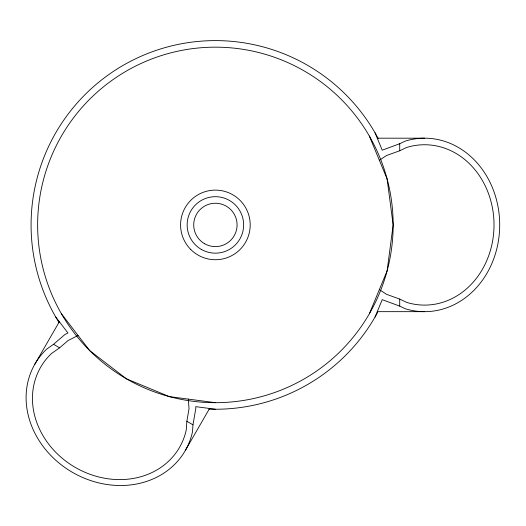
<?xml version="1.0" encoding="UTF-8"?>
<svg xmlns="http://www.w3.org/2000/svg" width="526" height="526" viewBox="0 0 526 526"><rect width="100%" height="100%" fill="white"/><g stroke="black" fill="none" stroke-linecap="round" stroke-linejoin="round"><path stroke-width="0.79" d="M188.334 399.116L189.025 408.728L186.855 421.28L186.276 429.854A80.176 69.432 30 0 1 76.007 467.831A80.176 69.432 30 0 1 51.528 353.485L59.616 347.817L68.025 340.572L78.078 335.47M215.397 409.241L195.731 406.651L195.843 408.222L192.976 424.817L192.516 431.701A86.737 75.119 30 0 1 73.219 472.782A86.737 75.119 30 0 1 46.735 349.08L53.54 344.313L64.941 334.49L67.953 332.965L55.769 317.086M369.337 313.805L387.097 270.929L393.152 224.924L387.097 178.919L369.337 136.043M375.018 317.086L382.231 299.669L399.714 306.112L405.138 308.709A86.737 75.119 -90 0 0 499.7 224.924A86.737 75.119 -90 0 0 405.138 141.139L399.714 143.736L382.231 150.18L375.018 132.762M34.624 364.564L59.346 321.741M185.546 450.098L209.572 408.478M379.371 160.279L386.584 155.492L399.714 150.778L406.611 147.477A80.176 69.432 -90 0 1 494.019 224.924A80.176 69.432 -90 0 1 406.611 302.371L399.714 299.07L386.584 294.356L379.371 289.57M377.26 138.187L424.581 138.187M377.26 311.662L424.581 311.662M215.397 402.679L169.385 396.624L126.516 378.865L89.703 350.618L61.45 313.805M53.54 344.313L59.616 347.817M186.855 421.28L192.976 424.817M399.714 143.736L399.714 150.778M399.714 299.07L399.714 306.112M377.78 312.122A184.317 184.317 0 0 1 208.901 409.129M59.116 322.648A184.317 184.317 0 0 1 123.235 65.303A184.317 184.317 0 0 1 378.168 138.45M204.555 243.702A21.684 21.684 0 0 0 237.081 224.924A21.684 21.684 0 0 0 204.555 206.146A21.684 21.684 0 0 0 204.555 243.702M201.274 249.383A28.246 28.246 0 0 0 243.637 224.924A28.246 28.246 0 0 0 201.274 200.465A28.246 28.246 0 0 0 201.274 249.383M89.703 350.618A177.755 177.755 0 0 0 387.097 270.929A177.755 177.755 0 0 0 169.385 53.225A177.755 177.755 0 0 0 89.703 350.618M190.78 249.534A34.808 34.808 0 0 0 249.015 233.932A34.808 34.808 0 0 0 206.383 191.3A34.808 34.808 0 0 0 190.78 249.534"/></g></svg>
